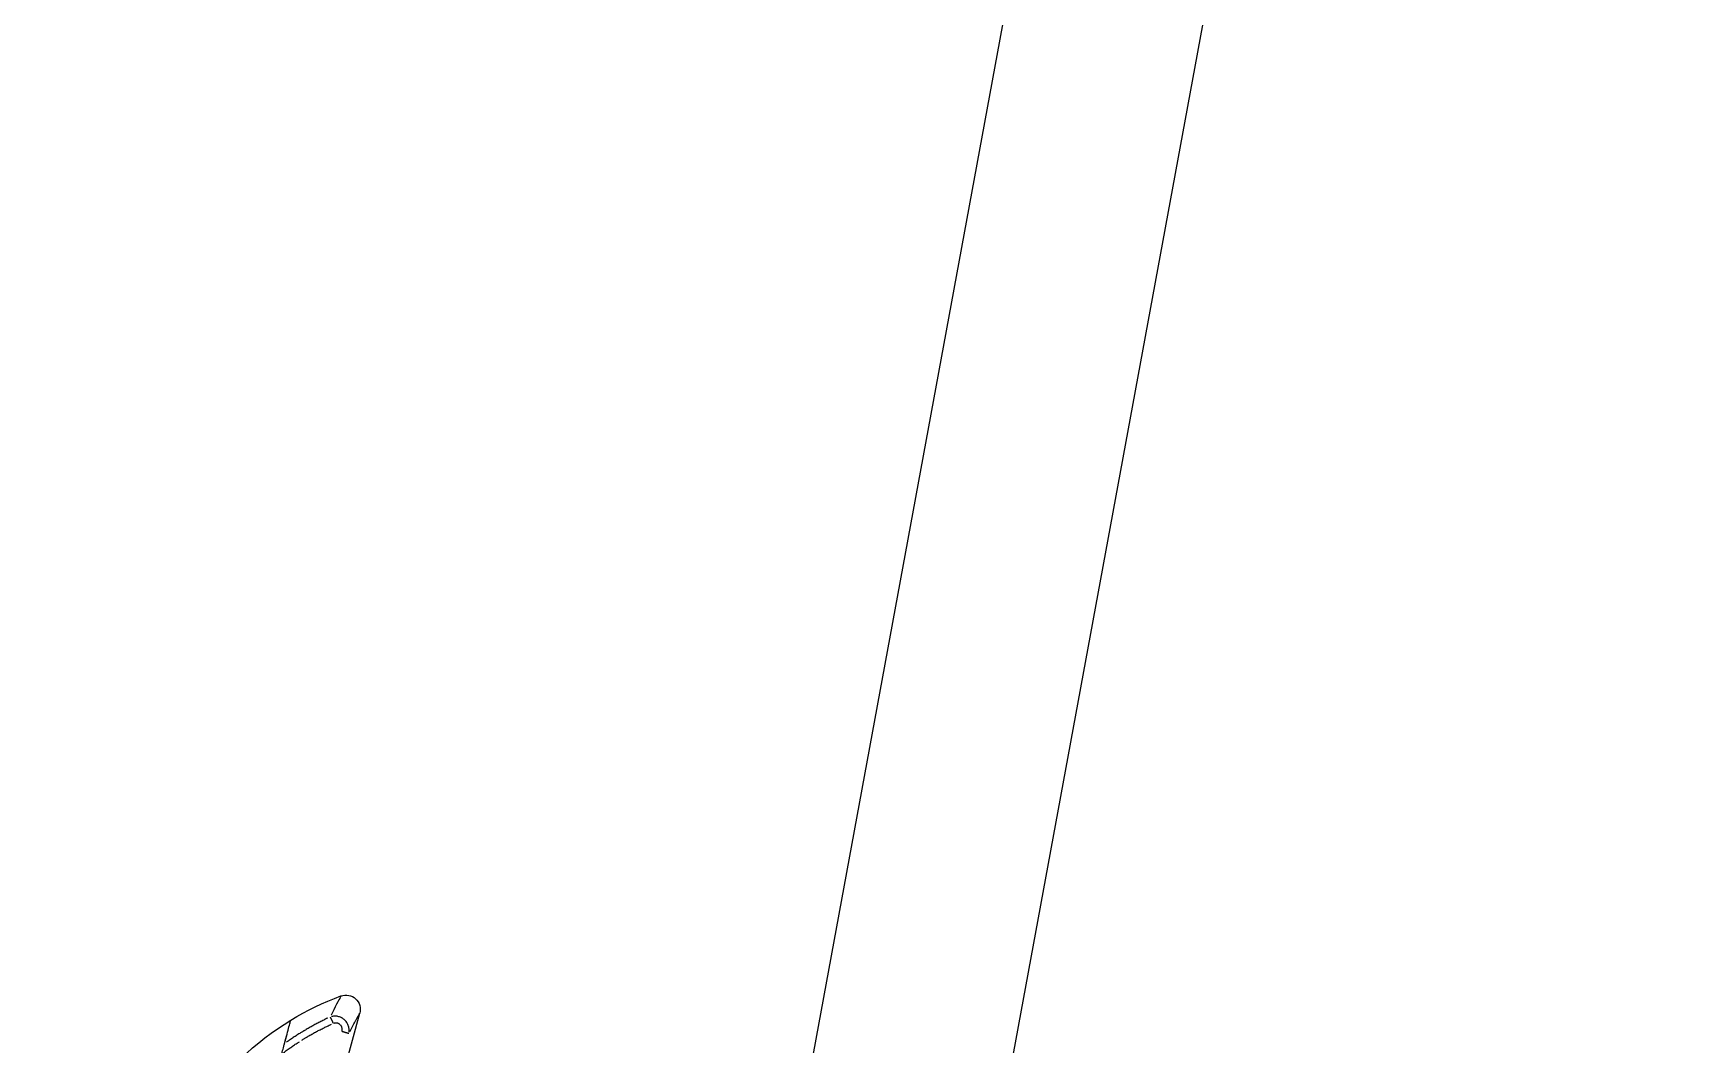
# Model space of a CAD drawing. Header units: millimetres. Extents: x 6886222 to 6919728, y 230959 to 276095.
# Drawn here: x 6907832.1 to 6908064.4, y 244573.3 to 244714.3 of the extents above; entities that cross this region are included whole.
import ezdxf
from ezdxf.xclip import XClip

# ---------------------------------------------------------------- set-up
doc = ezdxf.new("R2010")
doc.units = ezdxf.units.MM
doc.header["$LTSCALE"] = 100
doc.header["$XCLIPFRAME"] = 2
doc.linetypes.add('U-74D-EX$0$DASHDOTX2', pattern=[2, 1, -0.5, 0, -0.5])
for name, color, linetype in [('BP', 7, 'Continuous'), ('U-74D-EX$0$C-DOOR', 1, 'Continuous'), ('U-74D-EX$0$DOR', 4, 'Continuous')]:
    doc.layers.add(name, color=color, linetype=linetype)

# ---------------------------------------------------------------- blocks, each defined once
blk = doc.blocks.new('U-74D-EX$0$A$Cc7b664ce')
at = {"layer": 'U-74D-EX$0$C-DOOR', "linetype": 'U-74D-EX$0$DASHDOTX2', "ltscale": 4}
blk.add_arc((170.96, 15.77), 839.27, 11.9938, 89.41669, dxfattribs=at)
at = {"layer": 'U-74D-EX$0$DOR'}
for p, q in [((893.39, 199.9), (272.44, 85.57)), ((277.4, 58.62), (898.35, 172.95))]:
    blk.add_line(p, q, dxfattribs=at)
at = {"layer": 'U-74D-EX$0$DOR', "color": 1}
for centre, radius, start, end in [((826.87, 234.31), 40, 136.1249, 148.6839), ((826.87, 234.31), 40, 148.6839, 159.8379), ((964.39, -381.17), 650, 104.03291, 105.40419), ((791.2, 247.41), 2, 159.8379, 285.4042)]:
    blk.add_arc(centre, radius, start, end, dxfattribs=at)
for points, knots in [([(792.42, 249.95), (792.5, 250.14), (792.59, 250.33), (792.68, 250.51), (792.77, 250.69), (792.87, 250.87), (792.96, 251.06), (793.05, 251.24), (793.15, 251.42), (793.24, 251.6), (793.34, 251.78), (793.44, 251.96), (793.54, 252.13), (793.64, 252.31), (793.74, 252.49), (793.84, 252.67), (793.94, 252.84), (794.04, 253.02), (794.15, 253.19), (794.18, 253.25), (794.21, 253.31), (794.25, 253.36), (794.32, 253.48), (794.39, 253.6), (794.46, 253.72), (794.57, 253.89), (794.68, 254.06), (794.79, 254.23), (794.9, 254.41), (795.01, 254.58), (795.13, 254.75), (795.24, 254.92), (795.35, 255.09), (795.47, 255.26), (795.56, 255.4), (795.66, 255.54), (795.76, 255.68)], [5.3577367, 5.3577367, 5.3577367, 5.3577367, 5.4178696, 5.4178696, 5.4178696, 5.4774908, 5.4774908, 5.4774908, 5.5371254, 5.5371254, 5.5371254, 5.5967765, 5.5967765, 5.5967765, 5.6564473, 5.6564473, 5.6564473, 5.7161408, 5.7161408, 5.7161408, 5.7354721, 5.7354721, 5.7354721, 5.7758603, 5.7758603, 5.7758603, 5.8356088, 5.8356088, 5.8356088, 5.8953896, 5.8953896, 5.8953896, 5.955206, 5.955206, 5.955206, 6.0050068, 6.0050068, 6.0050068, 6.0050068]), ([(795.97, 255.98), (794.98, 255.71), (794.19, 255.5), (793.01, 255.19), (792.7, 255.1), (792.7, 255.1)], [-1.204799, -1.204799, -1.204799, -1.204799, -0.634999, -0.634999, 0, 0, 0, 0]), ([(795.99, 255.98), (794.99, 255.71), (794.19, 255.5), (793.01, 255.19), (792.7, 255.1), (792.7, 255.1)], [-1.208985, -1.208985, -1.208985, -1.208985, -0.634999, -0.634999, 0, 0, 0, 0]), ([(797.33, 256.23), (797.07, 255.89), (796.82, 255.55), (796.57, 255.2), (796.46, 255.04), (796.34, 254.88), (796.23, 254.71), (796.12, 254.55), (796.01, 254.38), (795.9, 254.21), (795.83, 254.11), (795.76, 254.01), (795.7, 253.9)], [-6.1428842, -6.1428842, -6.1428842, -6.1428842, -6.0150613, -6.0150613, -6.0150613, -5.955206, -5.955206, -5.955206, -5.8953896, -5.8953896, -5.8953896, -5.8583718, -5.8583718, -5.8583718, -5.8583718]), ([(797.37, 256.34), (797.07, 256.27), (796.79, 256.19), (796.43, 256.1), (796.32, 256.07), (796.13, 256.02), (796.05, 256), (795.99, 255.98)], [0, 0, 0, 0, 0.0915139, 0.0915139, 0.1351431, 0.1351431, 0.1737084, 0.1737084, 0.1737084, 0.1737084]), ([(795.47, 253.55), (795.4, 253.44), (795.33, 253.32), (795.26, 253.2), (795.19, 253.09), (795.12, 252.97), (795.05, 252.86), (795.02, 252.8), (794.99, 252.75), (794.95, 252.69), (794.85, 252.52), (794.75, 252.35), (794.66, 252.17), (794.56, 252), (794.46, 251.83), (794.37, 251.65), (794.27, 251.48), (794.18, 251.3), (794.09, 251.13), (794, 250.95), (793.91, 250.77), (793.82, 250.59), (793.73, 250.42), (793.64, 250.24), (793.56, 250.06), (793.46, 249.85), (793.36, 249.64), (793.26, 249.42)], [-5.8165262, -5.8165262, -5.8165262, -5.8165262, -5.7758603, -5.7758603, -5.7758603, -5.7354721, -5.7354721, -5.7354721, -5.7161408, -5.7161408, -5.7161408, -5.6564473, -5.6564473, -5.6564473, -5.5967765, -5.5967765, -5.5967765, -5.5371254, -5.5371254, -5.5371254, -5.4774908, -5.4774908, -5.4774908, -5.4178696, -5.4178696, -5.4178696, -5.3478167, -5.3478167, -5.3478167, -5.3478167]), ([(789.33, 248.1), (789.41, 248.14), (790.08, 248.51), (791.49, 249.23), (791.73, 249.35), (791.98, 249.48)], [-1.137431, -1.137431, -1.137431, -1.137431, -0.3127189, -0.3127189, -0.1561628, -0.1561628, -0.1561628, -0.1561628]), ([(794.37, 246.97), (794.3, 246.96), (794.22, 246.96), (794.15, 246.95), (793.99, 246.95), (793.83, 246.97), (793.67, 247), (793.52, 247.04), (793.36, 247.1), (793.21, 247.17), (793.07, 247.24), (792.93, 247.34), (792.8, 247.45), (792.68, 247.56), (792.56, 247.69), (792.47, 247.83), (792.46, 247.85), (792.45, 247.87), (792.44, 247.89), (792.36, 248.01), (792.29, 248.15), (792.25, 248.28), (792.19, 248.44), (792.16, 248.61), (792.14, 248.77), (792.13, 248.94), (792.14, 249.11), (792.17, 249.26), (792.17, 249.32), (792.19, 249.38), (792.2, 249.43)], [5.1262, 5.1262, 5.1262, 5.1262, 5.1375981, 5.1375981, 5.1375981, 5.1617336, 5.1617336, 5.1617336, 5.1856013, 5.1856013, 5.1856013, 5.2090377, 5.2090377, 5.2090377, 5.2322864, 5.2322864, 5.2322864, 5.2352406, 5.2352406, 5.2352406, 5.2554987, 5.2554987, 5.2554987, 5.279011, 5.279011, 5.279011, 5.3030282, 5.3030282, 5.3030282, 5.3114838, 5.3114838, 5.3114838, 5.3114838]), ([(793.12, 249.09), (793.11, 249.06), (793.1, 249.04), (793.09, 249.01), (793.08, 248.93), (793.07, 248.85), (793.07, 248.77), (793.07, 248.69), (793.08, 248.61), (793.11, 248.54), (793.13, 248.47), (793.16, 248.41), (793.19, 248.35), (793.2, 248.34), (793.21, 248.34), (793.21, 248.33), (793.26, 248.26), (793.31, 248.21), (793.37, 248.16), (793.44, 248.11), (793.51, 248.07), (793.58, 248.04), (793.65, 248.01), (793.73, 247.99), (793.81, 247.98), (793.89, 247.97), (793.98, 247.97), (794.06, 247.98), (794.1, 247.98), (794.13, 247.99), (794.17, 247.99)], [-5.3114838, -5.3114838, -5.3114838, -5.3114838, -5.3030282, -5.3030282, -5.3030282, -5.279011, -5.279011, -5.279011, -5.2554987, -5.2554987, -5.2554987, -5.2352406, -5.2352406, -5.2352406, -5.2322864, -5.2322864, -5.2322864, -5.2090377, -5.2090377, -5.2090377, -5.1856013, -5.1856013, -5.1856013, -5.1617336, -5.1617336, -5.1617336, -5.1375981, -5.1375981, -5.1375981, -5.1262, -5.1262, -5.1262, -5.1262]), ([(794.3, 246.87), (794.18, 246.81), (794.07, 246.75), (793.69, 246.55), (793.43, 246.41), (793.05, 246.21), (792.92, 246.14), (792.72, 246.03), (792.64, 245.99), (792.44, 245.87), (792.31, 245.81), (792.04, 245.65), (791.91, 245.58), (791.76, 245.5), (791.73, 245.48), (791.73, 245.48)], [0.138118, 0.138118, 0.138118, 0.138118, 0.21157, 0.21157, 0.402282, 0.402282, 0.521476, 0.521476, 0.595973, 0.595973, 0.744966, 0.744966, 0.983355, 0.983355, 1.191946, 1.191946, 1.191946, 1.191946])]:
    blk.add_open_spline(points, degree=3, knots=knots, dxfattribs=at)
for points, weights in [([(792.28, 249.61), (792.43, 249.52), (792.73, 249.38), (793.1, 249.21)], [0.983517259246, 0.889825890748, 0.889825890748, 0.983517259246]), ([(794.56, 247.02), (794.54, 247.11), (794.43, 247.47), (794.29, 247.95)], [0.977510029777, 0.849672304301, 0.849672304301, 0.977510029777])]:
    blk.add_rational_spline(points, weights, degree=3, dxfattribs=at)
blk = doc.blocks.new('U-74D-EX')
at = {"layer": 'U-74D-EX$0$DOR', "xscale": -1}
blk.add_blockref('U-74D-EX$0$A$Cc7b664ce', (-3200, -1810), dxfattribs=at)

msp = doc.modelspace()

# ---------------------------------------------------------------- block references
at = {"layer": 'BP'}
ref = msp.add_blockref('U-74D-EX', (6906313.06, 248569.38), dxfattribs=dict(at, rotation=90))
XClip(ref).set_block_clipping_path([(6114.9999999985, -1385.0000000037), (6114.9999999983, -10114.9999999935), (-9310.0000000001, -10114.9999999935), (-9310.0000000001, -455.0000000037), (324.9999999999, -455.0000000037), (325.0000000001, -1385.0000000037)])

doc.saveas('drawing.dxf')
